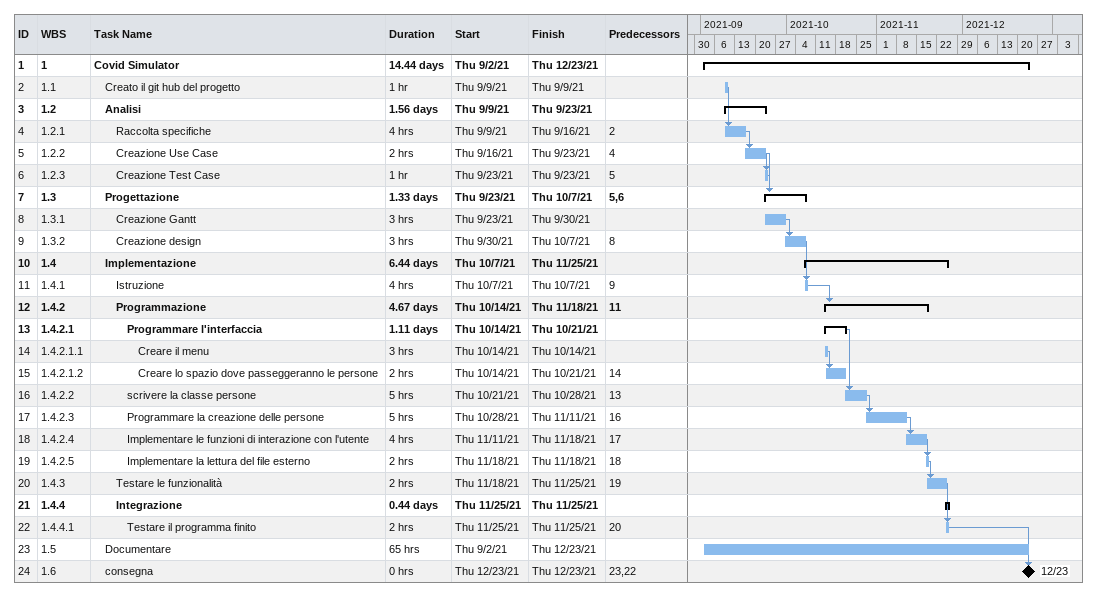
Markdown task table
| ID | WBS | Task | Duration | Start | Finish | Predecessors |
|---|---|---|---|---|---|---|
| 1 | 1 | **Covid Simulator** | 14.44d | 2021-09-02 | 2021-12-23 |  |
| 2 | 1.1 | Creato il git hub del progetto | 1h | 2021-09-09 | 2021-09-09 |  |
| 3 | 1.2 | **Analisi** | 1.56d | 2021-09-09 | 2021-09-23 |  |
| 4 | 1.2.1 | Raccolta specifiche | 4h | 2021-09-09 | 2021-09-16 | 2 |
| 5 | 1.2.2 | Creazione Use Case | 2h | 2021-09-16 | 2021-09-23 | 4 |
| 6 | 1.2.3 | Creazione Test Case | 1h | 2021-09-23 | 2021-09-23 | 5 |
| 7 | 1.3 | **Progettazione** | 1.33d | 2021-09-23 | 2021-10-07 | 5, 6 |
| 8 | 1.3.1 | Creazione Gantt | 3h | 2021-09-23 | 2021-09-30 |  |
| 9 | 1.3.2 | Creazione design | 3h | 2021-09-30 | 2021-10-07 | 8 |
| 10 | 1.4 | **Implementazione** | 6.44d | 2021-10-07 | 2021-11-25 |  |
| 11 | 1.4.1 | Istruzione | 4h | 2021-10-07 | 2021-10-07 | 9 |
| 12 | 1.4.2 | **Programmazione** | 4.67d | 2021-10-14 | 2021-11-18 | 11 |
| 13 | 1.4.2.1 | **Programmare l'interfaccia** | 1.11d | 2021-10-14 | 2021-10-21 |  |
| 14 | 1.4.2.1.1 | Creare il menu | 3h | 2021-10-14 | 2021-10-14 |  |
| 15 | 1.4.2.1.2 | Creare lo spazio dove passeggeranno le persone | 2h | 2021-10-14 | 2021-10-21 | 14 |
| 16 | 1.4.2.2 | scrivere la classe persone | 5h | 2021-10-21 | 2021-10-28 | 13 |
| 17 | 1.4.2.3 | Programmare la creazione delle persone | 5h | 2021-10-28 | 2021-11-11 | 16 |
| 18 | 1.4.2.4 | Implementare le funzioni di interazione con l'utente | 4h | 2021-11-11 | 2021-11-18 | 17 |
| 19 | 1.4.2.5 | Implementare la lettura del file esterno | 2h | 2021-11-18 | 2021-11-18 | 18 |
| 20 | 1.4.3 | Testare le funzionalità | 2h | 2021-11-18 | 2021-11-25 | 19 |
| 21 | 1.4.4 | **Integrazione** | 0.44d | 2021-11-25 | 2021-11-25 |  |
| 22 | 1.4.4.1 | Testare il programma finito | 2h | 2021-11-25 | 2021-11-25 | 20 |
| 23 | 1.5 | Documentare | 65h | 2021-09-02 | 2021-12-23 |  |
| 24 | 1.6 | consegna | 0h | 2021-12-23 | 2021-12-23 | 23, 22 |
